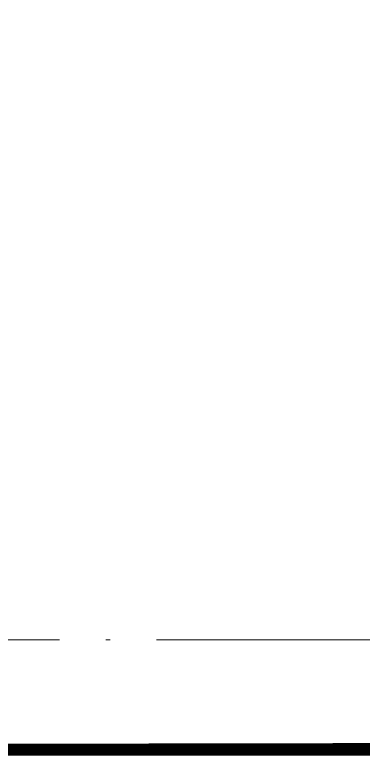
# Model space of a CAD drawing. Extents: x 27938 to 983267, y -209821 to 1628073.
# Drawn here: x 688945 to 689396, y -173990 to -173026 of the extents above; entities that cross this region are included whole.
import ezdxf

# ---------------------------------------------------------------- set-up
doc = ezdxf.new("R2010")
doc.units = 0
doc.header["$LTSCALE"] = 1000
doc.header["$MEASUREMENT"] = 0
doc.linetypes.add('DASH', pattern=[0.35, 0.25, -0.1])
doc.linetypes.add('DOTE', pattern=[2.4200000000000004, 2, -0.2, 0.02, -0.2])
doc.layers.add('3.5方案汇报，与郭总、侯月琴确定户型_t8$0$2020.03.04 -1安徽标准化洋房户型(UA）_t8_t8$0$看线', color=154, linetype='Continuous')
doc.layers.add('DOTE', color=19, linetype='DOTE', lineweight=9)

# ---------------------------------------------------------------- blocks, each defined once
blk = doc.blocks.new('GFDGDGRDGRDG')
at = {"layer": 'DOTE', "linetype": 'DOTE', "ltscale": 0.3}
blk.add_line((573593.6739016977, 364358.3317887955), (626393.6739016924, 364358.3317887607), dxfattribs=at)

msp = doc.modelspace()

# ---------------------------------------------------------------- linework, layer by layer
at = {"color": 5, "linetype": 'DASH', "ltscale": 0.8, "const_width": 20}
msp.add_lwpolyline([(691376.581987363, -173974.8073736754), (685206.5793524733, -173974.8073736106), (685206.5793524669, -174574.8073736455), (682276.5786871975, -174574.8073736342), (682276.5793640243, -166594.8073508333), (691656.578485895, -166594.8126846793)], dxfattribs=at)

# ---------------------------------------------------------------- block references
at = {"layer": '3.5方案汇报，与郭总、侯月琴确定户型_t8$0$2020.03.04 -1安徽标准化洋房户型(UA）_t8_t8$0$看线', "ltscale": 10}
msp.add_blockref('GFDGDGRDGRDG', (106822.9047994823, -538193.1391624466), dxfattribs=at)

doc.saveas('drawing.dxf')
